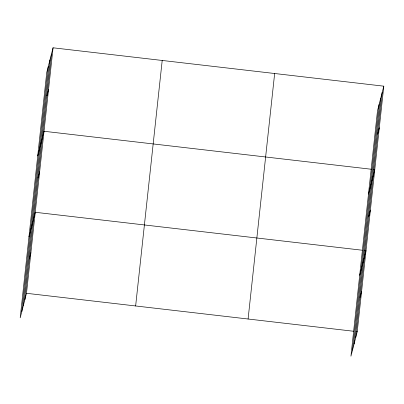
<?xml version="1.0" encoding="UTF-8"?>
<svg xmlns="http://www.w3.org/2000/svg" width="404" height="404" viewBox="0 0 404 404"><rect width="100%" height="100%" fill="white"/><g stroke="black" fill="none" stroke-linecap="round" stroke-linejoin="round"><path stroke-width="0.61" d="M21.755 311.772L48.318 66.266M23.356 305.535L49.924 60.029M24.912 299.48L51.475 53.969M53.06 47.798L46.763 72.321L20.2 317.827L26.497 293.304L53.06 47.798L383.8 86.173L357.237 331.679L350.94 356.202L377.503 110.696L383.8 86.173M135.638 305.969L162.206 60.459M248.091 319.014L274.654 73.508M352.49 350.147L379.058 104.641M354.096 343.91L380.659 98.399M355.651 337.855L382.214 92.344M46.96 95.708L48.546 89.531M37.734 155.792L44.031 131.27L371.665 169.286M38.062 177.952L39.648 171.776M28.967 236.81L35.264 212.287L362.282 250.227M29.295 258.969L30.881 252.793M377.7 134.083L379.285 127.906M368.468 194.167L374.766 169.645L373.528 169.498M368.796 216.327L370.382 210.151M359.706 275.185L365.999 250.662L364.761 250.515M360.035 297.344L361.615 291.168M26.497 293.304L353.515 331.245M355.995 331.533L357.237 331.679"/></g></svg>
